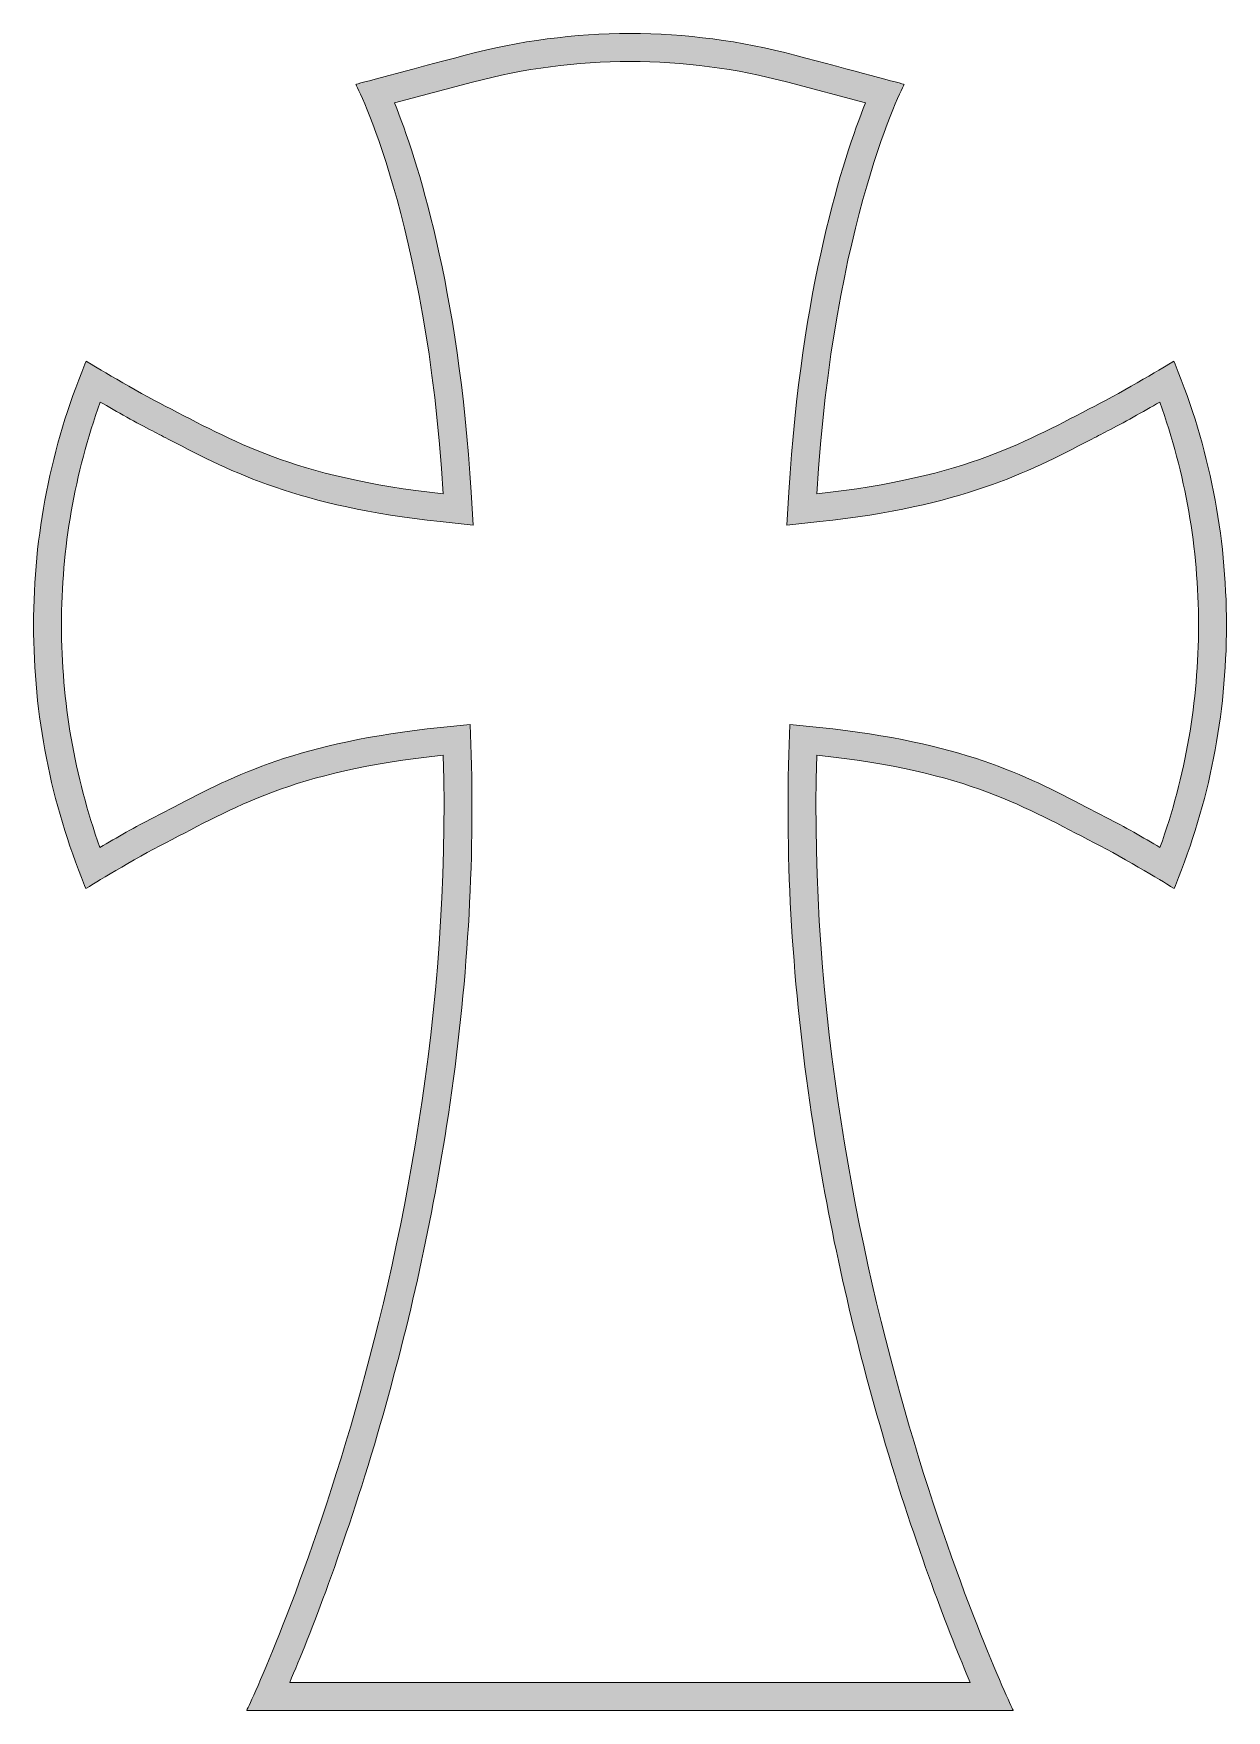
# Model space of a CAD drawing. Header units: millimetres. Extents: x -932 to 251, y -729 to -29.
# Drawn here: x -696.6 to -483.2, y -723.4 to -423.4 of the extents above; entities that cross this region are included whole.
import ezdxf

# ---------------------------------------------------------------- set-up
doc = ezdxf.new("R2010")
doc.units = ezdxf.units.MM
doc.header["$MEASUREMENT"] = 0
doc.layers.add('Layer 7', color=7, linetype='Continuous')

msp = doc.modelspace()

# ---------------------------------------------------------------- hatches: boundary and pattern name
at = {"layer": 'Layer 7'}
h = msp.add_hatch(color=1, dxfattribs=at)
h.dxf.hatch_style = 2
edge = h.paths.add_edge_path()
edge.add_spline(control_points=[(-589.91, -423.37), (-599.83, -423.37), (-609.74, -424.66), (-619.4, -427.24), (-629.8, -430.02), (-638.96, -432.46), (-638.96, -432.46), (-638.96, -432.46), (-626.3, -456.67), (-623.33, -505.71), (-650.33, -502.8), (-661.16, -496.08), (-673.08, -490.02), (-678.04, -487.49), (-686.62, -482.35), (-686.71, -482.3), (-686.71, -482.3), (-687.21, -482), (-687.21, -482), (-687.21, -482), (-687.44, -482.54), (-687.44, -482.54), (-693.53, -497.35), (-696.62, -513.05), (-696.62, -529.2), (-696.62, -545.31), (-693.55, -560.98), (-687.48, -575.76), (-687.48, -575.76), (-687.25, -576.31), (-687.25, -576.31), (-687.25, -576.31), (-686.74, -576), (-686.74, -576), (-686.66, -575.95), (-678.49, -570.93), (-672.97, -568.13), (-660.93, -562.02), (-650.62, -555.33), (-623.33, -552.49), (-620.6, -644.7), (-658.49, -723.37), (-658.49, -723.37), (-658.49, -723.37), (-589.95, -723.37), (-589.95, -723.37), (-589.95, -723.37), (-589.88, -723.37), (-589.88, -723.37), (-589.88, -723.37), (-521.35, -723.37), (-521.35, -723.37), (-521.35, -723.37), (-559.23, -644.7), (-556.51, -552.49), (-529.21, -555.33), (-518.91, -562.02), (-506.87, -568.13), (-501.35, -570.93), (-493.17, -575.95), (-493.09, -576), (-493.09, -576), (-492.58, -576.31), (-492.58, -576.31), (-492.58, -576.31), (-492.35, -575.76), (-492.35, -575.76), (-486.29, -560.98), (-483.21, -545.31), (-483.21, -529.2), (-483.21, -513.05), (-486.3, -497.35), (-492.4, -482.54), (-492.4, -482.54), (-492.62, -482), (-492.62, -482), (-492.62, -482), (-493.13, -482.3), (-493.13, -482.3), (-493.21, -482.35), (-501.79, -487.49), (-506.75, -490.02), (-518.67, -496.08), (-529.51, -502.8), (-556.51, -505.71), (-553.54, -456.67), (-540.87, -432.46), (-540.87, -432.46), (-540.87, -432.46), (-550.02, -430.02), (-560.42, -427.24), (-570.08, -424.66), (-580, -423.37), (-589.91, -423.37), (-589.91, -423.37), (-589.91, -423.37), (-589.91, -423.37)], knot_values=[0, 0, 0, 0, 1, 1, 1, 2, 2, 2, 3, 3, 3, 4, 4, 4, 5, 5, 5, 6, 6, 6, 7, 7, 7, 8, 8, 8, 9, 9, 9, 10, 10, 10, 11, 11, 11, 12, 12, 12, 13, 13, 13, 14, 14, 14, 15, 15, 15, 16, 16, 16, 17, 17, 17, 18, 18, 18, 19, 19, 19, 20, 20, 20, 21, 21, 21, 22, 22, 22, 23, 23, 23, 24, 24, 24, 25, 25, 25, 26, 26, 26, 27, 27, 27, 28, 28, 28, 29, 29, 29, 30, 30, 30, 31, 31, 31, 32, 32, 32, 32], degree=3, periodic=1)
edge = h.paths.add_edge_path()
edge.add_spline(control_points=[(-589.91, -428.37), (-580.39, -428.37), (-570.9, -429.61), (-561.71, -432.07), (-561.71, -432.07), (-547.8, -435.78), (-547.8, -435.78), (-551.78, -445.72), (-559.28, -468.77), (-561.5, -505.41), (-561.5, -505.41), (-561.86, -511.32), (-561.86, -511.32), (-561.86, -511.32), (-555.97, -510.68), (-555.97, -510.68), (-530.49, -507.93), (-518.89, -501.93), (-507.68, -496.12), (-506.63, -495.58), (-505.55, -495.02), (-504.49, -494.47), (-501.76, -493.09), (-498.06, -490.99), (-495.15, -489.29), (-490.54, -502.06), (-488.21, -515.46), (-488.21, -529.2), (-488.21, -542.89), (-490.52, -556.24), (-495.1, -568.97), (-497.96, -567.28), (-501.62, -565.18), (-504.6, -563.67), (-505.84, -563.04), (-507.08, -562.39), (-508.29, -561.77), (-519.26, -556.06), (-530.59, -550.16), (-555.99, -547.52), (-555.99, -547.52), (-561.35, -546.96), (-561.35, -546.96), (-561.35, -546.96), (-561.51, -552.34), (-561.51, -552.34), (-562.14, -573.68), (-560.66, -596.06), (-557.1, -618.86), (-554.27, -637.07), (-550.11, -655.59), (-544.75, -673.91), (-538.74, -694.44), (-532.64, -709.93), (-529.05, -718.37), (-529.05, -718.37), (-589.88, -718.37), (-589.88, -718.37), (-589.88, -718.37), (-589.95, -718.37), (-589.95, -718.37), (-589.95, -718.37), (-650.79, -718.37), (-650.79, -718.37), (-647.2, -709.93), (-641.09, -694.44), (-635.09, -673.91), (-629.72, -655.59), (-625.57, -637.07), (-622.73, -618.86), (-619.18, -596.06), (-617.7, -573.68), (-618.33, -552.34), (-618.33, -552.34), (-618.49, -546.96), (-618.49, -546.96), (-618.49, -546.96), (-623.84, -547.52), (-623.84, -547.52), (-649.24, -550.16), (-660.58, -556.06), (-671.54, -561.77), (-672.75, -562.39), (-674, -563.04), (-675.23, -563.67), (-678.21, -565.18), (-681.88, -567.28), (-684.74, -568.97), (-689.31, -556.24), (-691.62, -542.89), (-691.62, -529.2), (-691.62, -515.46), (-689.29, -502.06), (-684.69, -489.29), (-681.78, -490.98), (-678.08, -493.08), (-675.35, -494.47), (-674.29, -495.02), (-673.2, -495.58), (-672.16, -496.12), (-660.94, -501.93), (-649.35, -507.93), (-623.86, -510.68), (-623.86, -510.68), (-617.98, -511.32), (-617.98, -511.32), (-617.98, -511.32), (-618.34, -505.41), (-618.34, -505.41), (-620.56, -468.77), (-628.06, -445.72), (-632.03, -435.79), (-632.03, -435.79), (-618.11, -432.07), (-618.11, -432.07), (-608.91, -429.61), (-599.43, -428.37), (-589.91, -428.37)], knot_values=[0, 0, 0, 0, 0.352778, 0.352778, 0.352778, 0.705556, 0.705556, 0.705556, 1.058333, 1.058333, 1.058333, 1.411111, 1.411111, 1.411111, 1.763889, 1.763889, 1.763889, 2.116667, 2.116667, 2.116667, 2.469444, 2.469444, 2.469444, 2.822222, 2.822222, 2.822222, 3.175, 3.175, 3.175, 3.527778, 3.527778, 3.527778, 3.880556, 3.880556, 3.880556, 4.233333, 4.233333, 4.233333, 4.586111, 4.586111, 4.586111, 4.938889, 4.938889, 4.938889, 5.291667, 5.291667, 5.291667, 5.644444, 5.644444, 5.644444, 5.997222, 5.997222, 5.997222, 6.35, 6.35, 6.35, 6.702778, 6.702778, 6.702778, 7.055556, 7.055556, 7.055556, 7.408333, 7.408333, 7.408333, 7.761111, 7.761111, 7.761111, 8.113889, 8.113889, 8.113889, 8.466667, 8.466667, 8.466667, 8.819444, 8.819444, 8.819444, 9.172222, 9.172222, 9.172222, 9.525, 9.525, 9.525, 9.877778, 9.877778, 9.877778, 10.230556, 10.230556, 10.230556, 10.583333, 10.583333, 10.583333, 10.936111, 10.936111, 10.936111, 11.288889, 11.288889, 11.288889, 11.641667, 11.641667, 11.641667, 11.994444, 11.994444, 11.994444, 12.347222, 12.347222, 12.347222, 12.7, 12.7, 12.7, 13.052778, 13.052778, 13.052778, 13.405556, 13.405556, 13.405556, 13.758333, 13.758333, 13.758333, 13.758333], degree=3, periodic=0)
edge.add_line((-589.91, -428.37), (-589.91, -428.37))

# ---------------------------------------------------------------- linework, layer by layer
at = {"layer": 'Layer 7', "lineweight": 0}
for points, knots in [([(-589.91, -423.37), (-599.83, -423.37), (-609.74, -424.66), (-619.4, -427.24), (-629.8, -430.02), (-638.96, -432.46), (-638.96, -432.46), (-638.96, -432.46), (-626.3, -456.67), (-623.33, -505.71), (-650.33, -502.8), (-661.16, -496.08), (-673.08, -490.02), (-678.04, -487.49), (-686.62, -482.35), (-686.71, -482.3), (-686.71, -482.3), (-687.21, -482), (-687.21, -482), (-687.21, -482), (-687.44, -482.54), (-687.44, -482.54), (-693.53, -497.35), (-696.62, -513.05), (-696.62, -529.2), (-696.62, -545.31), (-693.55, -560.98), (-687.48, -575.76), (-687.48, -575.76), (-687.25, -576.31), (-687.25, -576.31), (-687.25, -576.31), (-686.74, -576), (-686.74, -576), (-686.66, -575.95), (-678.49, -570.93), (-672.97, -568.13), (-660.93, -562.02), (-650.62, -555.33), (-623.33, -552.49), (-620.6, -644.7), (-658.49, -723.37), (-658.49, -723.37), (-658.49, -723.37), (-589.95, -723.37), (-589.95, -723.37), (-589.95, -723.37), (-589.88, -723.37), (-589.88, -723.37), (-589.88, -723.37), (-521.35, -723.37), (-521.35, -723.37), (-521.35, -723.37), (-559.23, -644.7), (-556.51, -552.49), (-529.21, -555.33), (-518.91, -562.02), (-506.87, -568.13), (-501.35, -570.93), (-493.17, -575.95), (-493.09, -576), (-493.09, -576), (-492.58, -576.31), (-492.58, -576.31), (-492.58, -576.31), (-492.35, -575.76), (-492.35, -575.76), (-486.29, -560.98), (-483.21, -545.31), (-483.21, -529.2), (-483.21, -513.05), (-486.3, -497.35), (-492.4, -482.54), (-492.4, -482.54), (-492.62, -482), (-492.62, -482), (-492.62, -482), (-493.13, -482.3), (-493.13, -482.3), (-493.21, -482.35), (-501.79, -487.49), (-506.75, -490.02), (-518.67, -496.08), (-529.51, -502.8), (-556.51, -505.71), (-553.54, -456.67), (-540.87, -432.46), (-540.87, -432.46), (-540.87, -432.46), (-550.02, -430.02), (-560.42, -427.24), (-570.08, -424.66), (-580, -423.37), (-589.91, -423.37), (-589.91, -423.37), (-589.91, -423.37), (-589.91, -423.37)], [0, 0, 0, 0, 1, 1, 1, 2, 2, 2, 3, 3, 3, 4, 4, 4, 5, 5, 5, 6, 6, 6, 7, 7, 7, 8, 8, 8, 9, 9, 9, 10, 10, 10, 11, 11, 11, 12, 12, 12, 13, 13, 13, 14, 14, 14, 15, 15, 15, 16, 16, 16, 17, 17, 17, 18, 18, 18, 19, 19, 19, 20, 20, 20, 21, 21, 21, 22, 22, 22, 23, 23, 23, 24, 24, 24, 25, 25, 25, 26, 26, 26, 27, 27, 27, 28, 28, 28, 29, 29, 29, 30, 30, 30, 31, 31, 31, 32, 32, 32, 32]), ([(-589.91, -428.37), (-580.39, -428.37), (-570.9, -429.61), (-561.71, -432.07), (-561.71, -432.07), (-547.8, -435.78), (-547.8, -435.78), (-551.78, -445.72), (-559.28, -468.77), (-561.5, -505.41), (-561.5, -505.41), (-561.86, -511.32), (-561.86, -511.32), (-561.86, -511.32), (-555.97, -510.68), (-555.97, -510.68), (-530.49, -507.93), (-518.89, -501.93), (-507.68, -496.12), (-506.63, -495.58), (-505.55, -495.02), (-504.49, -494.47), (-501.76, -493.09), (-498.06, -490.99), (-495.15, -489.29), (-490.54, -502.06), (-488.21, -515.46), (-488.21, -529.2), (-488.21, -542.89), (-490.52, -556.24), (-495.1, -568.97), (-497.96, -567.28), (-501.62, -565.18), (-504.6, -563.67), (-505.84, -563.04), (-507.08, -562.39), (-508.29, -561.77), (-519.26, -556.06), (-530.59, -550.16), (-555.99, -547.52), (-555.99, -547.52), (-561.35, -546.96), (-561.35, -546.96), (-561.35, -546.96), (-561.51, -552.34), (-561.51, -552.34), (-562.14, -573.68), (-560.66, -596.06), (-557.1, -618.86), (-554.27, -637.07), (-550.11, -655.59), (-544.75, -673.91), (-538.74, -694.44), (-532.64, -709.93), (-529.05, -718.37), (-529.05, -718.37), (-589.88, -718.37), (-589.88, -718.37), (-589.88, -718.37), (-589.95, -718.37), (-589.95, -718.37), (-589.95, -718.37), (-650.79, -718.37), (-650.79, -718.37), (-647.2, -709.93), (-641.09, -694.44), (-635.09, -673.91), (-629.72, -655.59), (-625.57, -637.07), (-622.73, -618.86), (-619.18, -596.06), (-617.7, -573.68), (-618.33, -552.34), (-618.33, -552.34), (-618.49, -546.96), (-618.49, -546.96), (-618.49, -546.96), (-623.84, -547.52), (-623.84, -547.52), (-649.24, -550.16), (-660.58, -556.06), (-671.54, -561.77), (-672.75, -562.39), (-674, -563.04), (-675.23, -563.67), (-678.21, -565.18), (-681.88, -567.28), (-684.74, -568.97), (-689.31, -556.24), (-691.62, -542.89), (-691.62, -529.2), (-691.62, -515.46), (-689.29, -502.06), (-684.69, -489.29), (-681.78, -490.98), (-678.08, -493.08), (-675.35, -494.47), (-674.29, -495.02), (-673.2, -495.58), (-672.16, -496.12), (-660.94, -501.93), (-649.35, -507.93), (-623.86, -510.68), (-623.86, -510.68), (-617.98, -511.32), (-617.98, -511.32), (-617.98, -511.32), (-618.34, -505.41), (-618.34, -505.41), (-620.56, -468.77), (-628.06, -445.72), (-632.03, -435.79), (-632.03, -435.79), (-618.11, -432.07), (-618.11, -432.07), (-608.91, -429.61), (-599.43, -428.37), (-589.91, -428.37)], [0, 0, 0, 0, 1, 1, 1, 2, 2, 2, 3, 3, 3, 4, 4, 4, 5, 5, 5, 6, 6, 6, 7, 7, 7, 8, 8, 8, 9, 9, 9, 10, 10, 10, 11, 11, 11, 12, 12, 12, 13, 13, 13, 14, 14, 14, 15, 15, 15, 16, 16, 16, 17, 17, 17, 18, 18, 18, 19, 19, 19, 20, 20, 20, 21, 21, 21, 22, 22, 22, 23, 23, 23, 24, 24, 24, 25, 25, 25, 26, 26, 26, 27, 27, 27, 28, 28, 28, 29, 29, 29, 30, 30, 30, 31, 31, 31, 32, 32, 32, 33, 33, 33, 34, 34, 34, 35, 35, 35, 36, 36, 36, 37, 37, 37, 38, 38, 38, 39, 39, 39, 39])]:
    msp.add_open_spline(points, degree=3, knots=knots, dxfattribs=at)

doc.saveas('drawing.dxf')
